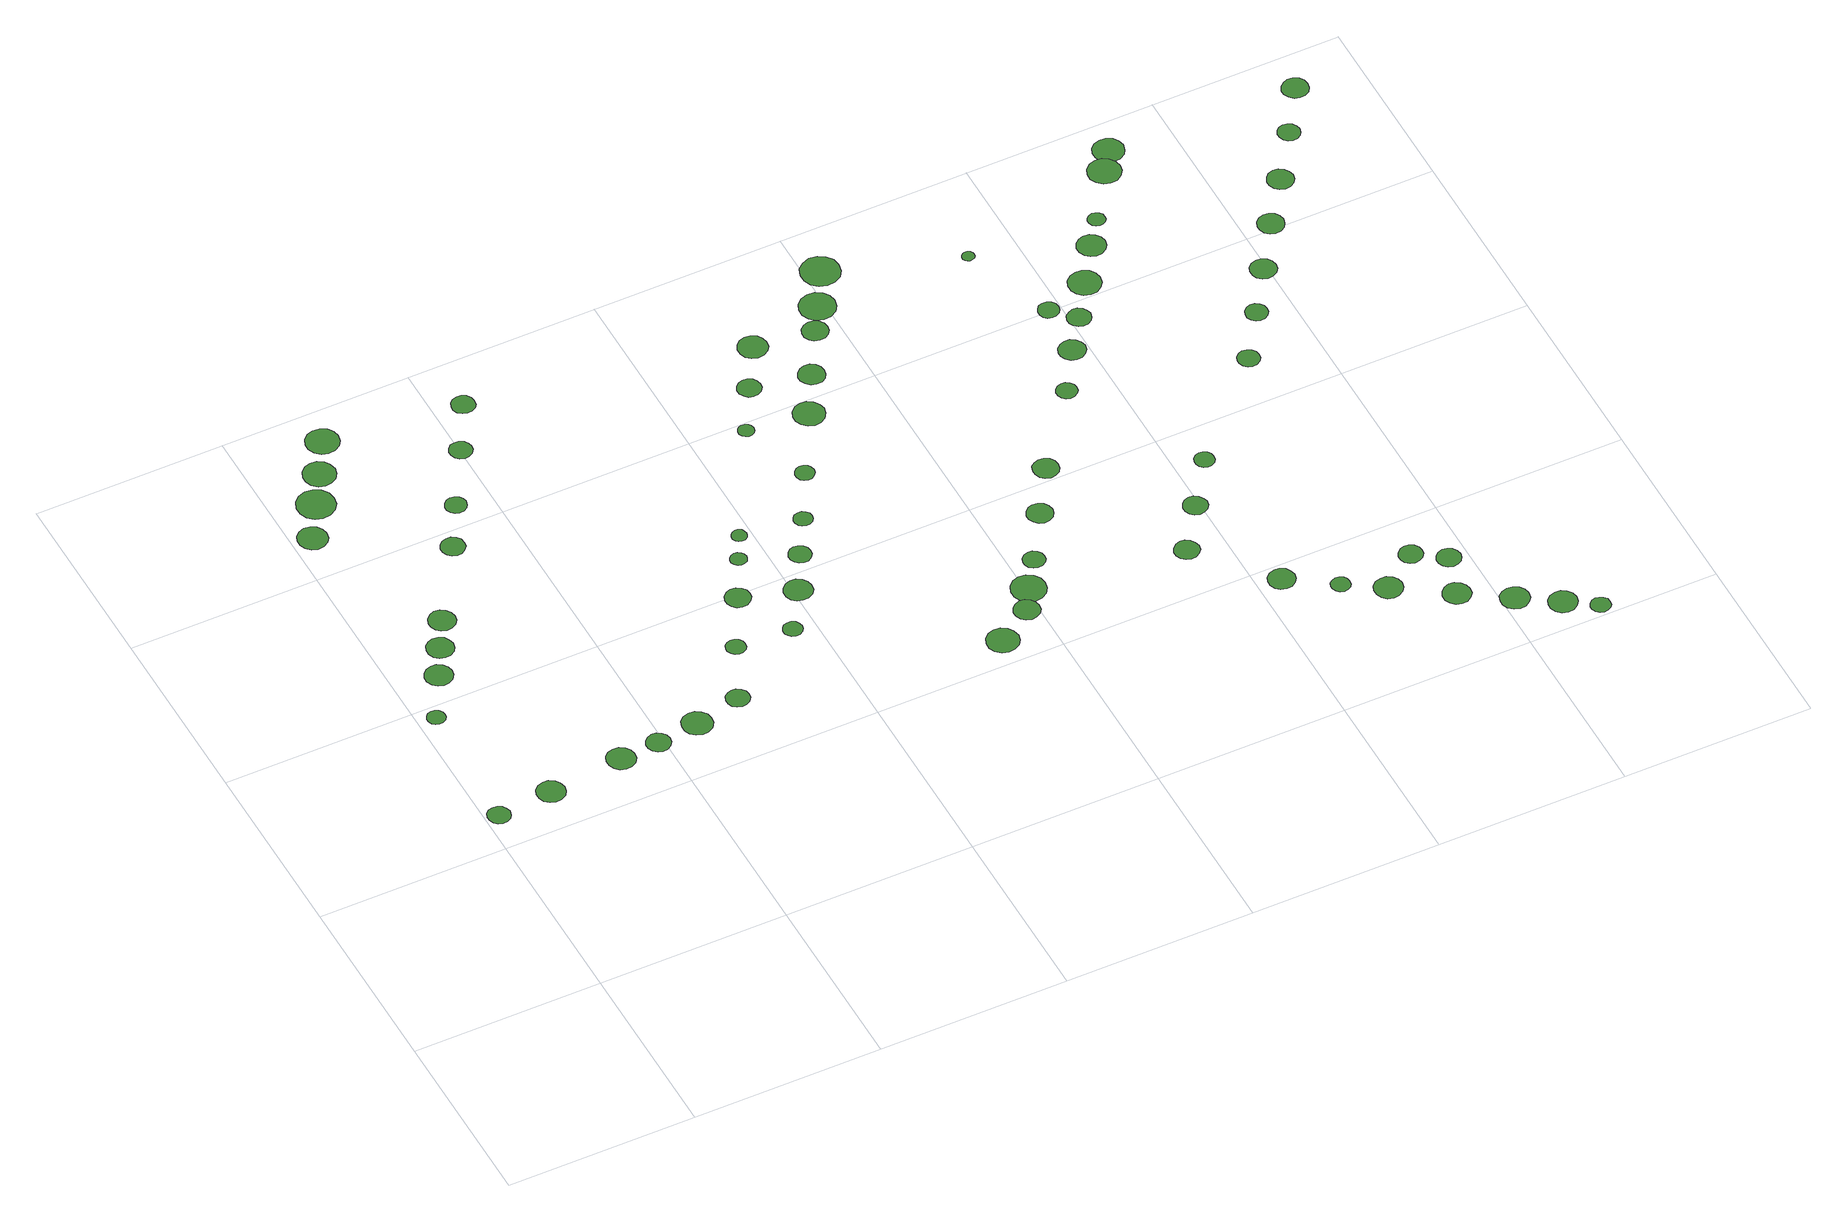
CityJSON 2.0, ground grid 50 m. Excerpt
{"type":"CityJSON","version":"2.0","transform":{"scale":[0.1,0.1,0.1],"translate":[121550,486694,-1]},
"CityObjects":{
"tree1":{"type":"SolitaryVegetationObject","attributes":{"function":"something"},"geometry":[{"type":"MultiSurface","lod":"1","boundaries":[[[0,1,2,3,4,5,6,7,8,9,10,11,12,13,14]]]}]},
"tree2":{"type":"SolitaryVegetationObject","attributes":{"function":"something"},"geometry":[{"type":"MultiSurface","lod":"1","boundaries":[[[15,16,17,18,19,20,21,22,23,24,25,26,27,28,29]]]}]},
"tree3":{"type":"SolitaryVegetationObject","attributes":{"function":"something"},"geometry":[{"type":"MultiSurface","lod":"1","boundaries":[[[30,31,32,33,34,35,36,37,38,39,40,41,42,43,44]]]}]},
"tree4":{"type":"SolitaryVegetationObject","attributes":{"function":"something"},"geometry":[{"type":"MultiSurface","lod":"1","boundaries":[[[45,46,47,48,49,50,51,52,53,54,55,56,57,58,59]]]}]},
"tree5":{"type":"SolitaryVegetationObject","attributes":{"function":"something"},"geometry":[{"type":"MultiSurface","lod":"1","boundaries":[[[60,61,62,63,64,65,66,67,68,69,70,71,72,73,74]]]}]},
"tree6":{"type":"SolitaryVegetationObject","attributes":{"function":"something"},"geometry":[{"type":"MultiSurface","lod":"1","boundaries":[[[75,76,77,78,79,80,81,82,83,84,85,86,87,88,89]]]}]},
"tree7":{"type":"SolitaryVegetationObject","attributes":{"function":"something"},"geometry":[{"type":"MultiSurface","lod":"1","boundaries":[[[90,91,92,93,94,95,96,97,98,99,100,101,102,103,104]]]}]},
"tree8":{"type":"SolitaryVegetationObject","attributes":{"function":"something"},"geometry":[{"type":"MultiSurface","lod":"1","boundaries":[[[105,106,107,108,109,110,111,112,113,114,115,116,117,118,119]]]}]},
"tree9":{"type":"SolitaryVegetationObject","attributes":{"function":"something"},"geometry":[{"type":"MultiSurface","lod":"1","boundaries":[[[120,121,122,123,124,125,126,127,128,129,130,131,132,133,134]]]}]},
"tree10":{"type":"SolitaryVegetationObject","attributes":{"function":"something"},"geometry":[{"type":"MultiSurface","lod":"1","boundaries":[[[135,136,137,138,139,140,141,142,143,144,145,146,147,148,149]]]}]},
"tree11":{"type":"SolitaryVegetationObject","attributes":{"function":"something"},"geometry":[{"type":"MultiSurface","lod":"1","boundaries":[[[150,151,152,153,154,155,156,157,158,159,160,161,162,163,164]]]}]},
"tree12":{"type":"SolitaryVegetationObject","attributes":{"function":"something"},"geometry":[{"type":"MultiSurface","lod":"1","boundaries":[[[165,166,167,168,169,170,171,172,173,174,175,176,177,178,179]]]}]},
"tree13":{"type":"SolitaryVegetationObject","attributes":{"function":"something"},"geometry":[{"type":"MultiSurface","lod":"1","boundaries":[[[180,181,182,183,184,185,186,187,188,189,190,191,192,193,194]]]}]},
"tree14":{"type":"SolitaryVegetationObject","attributes":{"function":"something"},"geometry":[{"type":"MultiSurface","lod":"1","boundaries":[[[195,196,197,198,199,200,201,202,203,204,205,206,207,208,209]]]}]},
"tree15":{"type":"SolitaryVegetationObject","attributes":{"function":"something"},"geometry":[{"type":"MultiSurface","lod":"1","boundaries":[[[210,211,212,213,214,215,216,217,218,219,220,221,222,223,224]]]}]},
"tree16":{"type":"SolitaryVegetationObject","attributes":{"function":"something"},"geometry":[{"type":"MultiSurface","lod":"1","boundaries":[[[225,226,227,228,229,230,231,232,233,234,235,236,237,238,239]]]}]},
"tree17":{"type":"SolitaryVegetationObject","attributes":{"function":"something"},"geometry":[{"type":"MultiSurface","lod":"1","boundaries":[[[240,241,242,243,244,245,246,247,248,249,250,251,252,253,254]]]}]},
"tree18":{"type":"SolitaryVegetationObject","attributes":{"function":"something"},"geometry":[{"type":"MultiSurface","lod":"1","boundaries":[[[255,256,257,258,259,260,261,262,263,264,265,266,267,268,269]]]}]},
"tree19":{"type":"SolitaryVegetationObject","attributes":{"function":"something"},"geometry":[{"type":"MultiSurface","lod":"1","boundaries":[[[270,271,272,273,274,275,276,277,278,279,280,281,282,283,284]]]}]},
"tree20":{"type":"SolitaryVegetationObject","attributes":{"function":"something"},"geometry":[{"type":"MultiSurface","lod":"1","boundaries":[[[285,286,287,288,289,290,291,292,293,294,295,296,297,298,299]]]}]},
"tree21":{"type":"SolitaryVegetationObject","attributes":{"function":"something"},"geometry":[{"type":"MultiSurface","lod":"1","boundaries":[[[300,301,302,303,304,305,306,307,308,309,310,311,312,313,314]]]}]},
"tree22":{"type":"SolitaryVegetationObject","attributes":{"function":"something"},"geometry":[{"type":"MultiSurface","lod":"1","boundaries":[[[315,316,317,318,319,320,321,322,323,324,325,326,327,328,329]]]}]},
"tree23":{"type":"SolitaryVegetationObject","attributes":{"function":"something"},"geometry":[{"type":"MultiSurface","lod":"1","boundaries":[[[330,331,332,333,334,335,336,337,338,339,340,341,342,343,344]]]}]},
"tree24":{"type":"SolitaryVegetationObject","attributes":{"function":"something"},"geometry":[{"type":"MultiSurface","lod":"1","boundaries":[[[345,346,347,348,349,350,351,352,353,354,355,356,357,358,359]]]}]},
"tree25":{"type":"SolitaryVegetationObject","attributes":{"function":"something"},"geometry":[{"type":"MultiSurface","lod":"1","boundaries":[[[360,361,362,363,364,365,366,367,368,369,370,371,372,373,374]]]}]},
"tree26":{"type":"SolitaryVegetationObject","attributes":{"function":"something"},"geometry":[{"type":"MultiSurface","lod":"1","boundaries":[[[375,376,377,378,379,380,381,382,383,384,385,386,387,388,389]]]}]},
"tree27":{"type":"SolitaryVegetationObject","attributes":{"function":"something"},"geometry":[{"type":"MultiSurface","lod":"1","boundaries":[[[390,391,392,393,394,395,396,397,398,399,400,401,402,403,404]]]}]},
"tree28":{"type":"SolitaryVegetationObject","attributes":{"function":"something"},"geometry":[{"type":"MultiSurface","lod":"1","boundaries":[[[405,406,407,408,409,410,411,412,413,414,415,416,417,418,419]]]}]},
"tree29":{"type":"SolitaryVegetationObject","attributes":{"function":"something"},"geometry":[{"type":"MultiSurface","lod":"1","boundaries":[[[420,421,422,423,424,425,426,427,428,429,430,431,432,433,434]]]}]},
"tree30":{"type":"SolitaryVegetationObject","attributes":{"function":"something"},"geometry":[{"type":"MultiSurface","lod":"1","boundaries":[[[435,436,437,438,439,440,441,442,443,444,445,446,447,448,449]]]}]},
"tree31":{"type":"SolitaryVegetationObject","attributes":{"function":"something"},"geometry":[{"type":"MultiSurface","lod":"1","boundaries":[[[450,451,452,453,454,455,456,457,458,459,460,461,462,463,464]]]}]},
"tree32":{"type":"SolitaryVegetationObject","attributes":{"function":"something"},"geometry":[{"type":"MultiSurface","lod":"1","boundaries":[[[465,466,467,468,469,470,471,472,473,474,475,476,477,478,479]]]}]},
"tree33":{"type":"SolitaryVegetationObject","attributes":{"function":"something"},"geometry":[{"type":"MultiSurface","lod":"1","boundaries":[[[480,481,482,483,484,485,486,487,488,489,490,491,492,493,494]]]}]},
"tree34":{"type":"SolitaryVegetationObject","attributes":{"function":"something"},"geometry":[{"type":"MultiSurface","lod":"1","boundaries":[[[495,496,497,498,499,500,501,502,503,504,505,506,507,508,509]]]}]},
"tree35":{"type":"SolitaryVegetationObject","attributes":{"function":"something"},"geometry":[{"type":"MultiSurface","lod":"1","boundaries":[[[510,511,512,513,514,515,516,517,518,519,520,521,522,523,524]]]}]},
"tree36":{"type":"SolitaryVegetationObject","attributes":{"function":"something"},"geometry":[{"type":"MultiSurface","lod":"1","boundaries":[[[525,526,527,528,529,530,531,532,533,534,535,536,537,538,539]]]}]},
"tree37":{"type":"SolitaryVegetationObject","attributes":{"function":"something"},"geometry":[{"type":"MultiSurface","lod":"1","boundaries":[[[540,541,542,543,544,545,546,547,548,549,550,551,552,553,554]]]}]},
"tree38":{"type":"SolitaryVegetationObject","attributes":{"function":"something"},"geometry":[{"type":"MultiSurface","lod":"1","boundaries":[[[555,556,557,558,559,560,561,562,563,564,565,566,567,568,569]]]}]},
"tree39":{"type":"SolitaryVegetationObject","attributes":{"function":"something"},"geometry":[{"type":"MultiSurface","lod":"1","boundaries":[[[570,571,572,573,574,575,576,577,578,579,580,581,582,583,584]]]}]},
"tree40":{"type":"SolitaryVegetationObject","attributes":{"function":"something"},"geometry":[{"type":"MultiSurface","lod":"1","boundaries":[[[585,586,587,588,589,590,591,592,593,594,595,596,597,598,599]]]}]},
"tree41":{"type":"SolitaryVegetationObject","attributes":{"function":"something"},"geometry":[{"type":"MultiSurface","lod":"1","boundaries":[[[600,601,602,603,604,605,606,607,608,609,610,611,612,613,614]]]}]},
"tree42":{"type":"SolitaryVegetationObject","attributes":{"function":"something"},"geometry":[{"type":"MultiSurface","lod":"1","boundaries":[[[615,616,617,618,619,620,621,622,623,624,625,626,627,628,629]]]}]},
"tree43":{"type":"SolitaryVegetationObject","attributes":{"function":"something"},"geometry":[{"type":"MultiSurface","lod":"1","boundaries":[[[630,631,632,633,634,635,636,637,638,639,640,641,642,643,644]]]}]},
"tree44":{"type":"SolitaryVegetationObject","attributes":{"function":"something"},"geometry":[{"type":"MultiSurface","lod":"1","boundaries":[[[645,646,647,648,649,650,651,652,653,654,655,656,657,658,659]]]}]},
"tree45":{"type":"SolitaryVegetationObject","attributes":{"function":"something"},"geometry":[{"type":"MultiSurface","lod":"1","boundaries":[[[660,661,662,663,664,665,666,667,668,669,670,671,672,673,674]]]}]},
"tree46":{"type":"SolitaryVegetationObject","attributes":{"function":"something"},"geometry":[{"type":"MultiSurface","lod":"1","boundaries":[[[675,676,677,678,679,680,681,682,683,684,685,686,687,688,689]]]}]},
"tree47":{"type":"SolitaryVegetationObject","attributes":{"function":"something"},"geometry":[{"type":"MultiSurface","lod":"1","boundaries":[[[690,691,692,693,694,695,696,697,698,699,700,701,702,703,704]]]}]},
"tree48":{"type":"SolitaryVegetationObject","attributes":{"function":"something"},"geometry":[{"type":"MultiSurface","lod":"1","boundaries":[[[705,706,707,708,709,710,711,712,713,714,715,716,717,718,719]]]}]},
"tree49":{"type":"SolitaryVegetationObject","attributes":{"function":"something"},"geometry":[{"type":"MultiSurface","lod":"1","boundaries":[[[720,721,722,723,724,725,726,727,728,729,730,731,732,733,734]]]}]},
"tree50":{"type":"SolitaryVegetationObject","attributes":{"function":"something"},"geometry":[{"type":"MultiSurface","lod":"1","boundaries":[[[735,736,737,738,739,740,741,742,743,744,745,746,747,748,749]]]}]},
"tree51":{"type":"SolitaryVegetationObject","attributes":{"function":"something"},"geometry":[{"type":"MultiSurface","lod":"1","boundaries":[[[750,751,752,753,754,755,756,757,758,759,760,761,762,763,764]]]}]},
"tree52":{"type":"SolitaryVegetationObject","attributes":{"function":"something"},"geometry":[{"type":"MultiSurface","lod":"1","boundaries":[[[765,766,767,768,769,770,771,772,773,774,775,776,777,778,779]]]}]},
"tree53":{"type":"SolitaryVegetationObject","attributes":{"function":"something"},"geometry":[{"type":"MultiSurface","lod":"1","boundaries":[[[780,781,782,783,784,785,786,787,788,789,790,791,792,793,794]]]}]},
"tree54":{"type":"SolitaryVegetationObject","attributes":{"function":"something"},"geometry":[{"type":"MultiSurface","lod":"1","boundaries":[[[795,796,797,798,799,800,801,802,803,804,805,806,807,808,809]]]}]},
"tree55":{"type":"SolitaryVegetationObject","attributes":{"function":"something"},"geometry":[{"type":"MultiSurface","lod":"1","boundaries":[[[810,811,812,813,814,815,816,817,818,819,820,821,822,823,824]]]}]},
"tree56":{"type":"SolitaryVegetationObject","attributes":{"function":"something"},"geometry":[{"type":"MultiSurface","lod":"1","boundaries":[[[825,826,827,828,829,830,831,832,833,834,835,836,837,838,839]]]}]},
"tree57":{"type":"SolitaryVegetationObject","attributes":{"function":"something"},"geometry":[{"type":"MultiSurface","lod":"1","boundaries":[[[840,841,842,843,844,845,846,847,848,849,850,851,852,853,854]]]}]},
"tree58":{"type":"SolitaryVegetationObject","attributes":{"function":"something"},"geometry":[{"type":"MultiSurface","lod":"1","boundaries":[[[855,856,857,858,859,860,861,862,863,864,865,866,867,868,869]]]}]},
"tree59":{"type":"SolitaryVegetationObject","attributes":{"function":"something"},"geometry":[{"type":"MultiSurface","lod":"1","boundaries":[[[870,871,872,873,874,875,876,877,878,879,880,881,882,883,884]]]}]},
"tree60":{"type":"SolitaryVegetationObject","attributes":{"function":"something"},"geometry":[{"type":"MultiSurface","lod":"1","boundaries":[[[885,886,887,888,889,890,891,892,893,894,895,896,897,898,899]]]}]},
"tree61":{"type":"SolitaryVegetationObject","attributes":{"function":"something"},"geometry":[{"type":"MultiSurface","lod":"1","boundaries":[[[900,901,902,903,904,905,906,907,908,909,910,911,912,913,914]]]}]},
"tree62":{"type":"SolitaryVegetationObject","attributes":{"function":"something"},"geometry":[{"type":"MultiSurface","lod":"1","boundaries":[[[915,916,917,918,919,920,921,922,923,924,925,926,927,928,929]]]}]},
"tree63":{"type":"SolitaryVegetationObject","attributes":{"function":"something"},"geometry":[{"type":"MultiSurface","lod":"1","boundaries":[[[930,931,932,933,934,935,936,937,938,939,940,941,942,943,944]]]}]},
"tree64":{"type":"SolitaryVegetationObject","attributes":{"function":"something"},"geometry":[{"type":"MultiSurface","lod":"1","boundaries":[[[945,946,947,948,949,950,951,952,953,954,955,956,957,958,959]]]}]},
"tree65":{"type":"SolitaryVegetationObject","attributes":{"function":"something"},"geometry":[{"type":"MultiSurface","lod":"1","boundaries":[[[960,961,962,963,964,965,966,967,968,969,970,971,972,973,974]]]}]},
"tree66":{"type":"SolitaryVegetationObject","attributes":{"function":"something"},"geometry":[{"type":"MultiSurface","lod":"1","boundaries":[[[975,976,977,978,979,980,981,982,983,984,985,986,987,988,989]]]}]},
"tree67":{"type":"SolitaryVegetationObject","attributes":{"function":"something"},"geometry":[{"type":"MultiSurface","lod":"1","boundaries":[[[990,991,992,993,994,995,996,997,998,999,1000,1001,1002,1003,1004]]]}]},
"tree68":{"type":"SolitaryVegetationObject","attributes":{"function":"something"},"geometry":[{"type":"MultiSurface","lod":"1","boundaries":[[[1005,1006,1007,1008,1009,1010,1011,1012,1013,1014,1015,1016,1017,1018,1019]]]}]},
"tree69":{"type":"SolitaryVegetationObject","attributes":{"function":"something"},"geometry":[{"type":"MultiSurface","lod":"1","boundaries":[[[1020,1021,1022,1023,1024,1025,1026,1027,1028,1029,1030,1031,1032,1033,1034]]]}]},
"tree70":{"type":"SolitaryVegetationObject","attributes":{"function":"something"},"geometry":[{"type":"MultiSurface","lod":"1","boundaries":[[[1035,1036,1037,1038,1039,1040,1041,1042,1043,1044,1045,1046,1047,1048,1049]]]}]}
},
"vertices":[
[66,607,10],[63,619,10],[56,629,10],[46,635,10],[33,636,10],[22,633,10],[13,625,10],[8,613,10],[8,601,10],[13,590,10],[22,582,10],[33,578,10],[46,579,10],[56,585,10],[63,595,10],
[73,964,10],[71,974,10],[65,982,10],[56,987,10],[47,988,10],[37,985,10],[30,978,10],[26,969,10],[26,959,10],[30,950,10],[37,944,10],[47,941,10],[56,942,10],[65,947,10],[71,955,10],
[220,621,10],[216,636,10],[208,648,10],[194,656,10],[179,657,10],[165,652,10],[153,642,10],[147,628,10],[147,613,10],[153,599,10],[165,589,10],[179,584,10],[194,586,10],[208,593,10],[216,606,10],
[154,1086,10],[151,1101,10],[142,1113,10],[129,1121,10],[114,1122,10],[100,1118,10],[89,1108,10],[82,1094,10],[82,1079,10],[89,1065,10],[100,1055,10],[114,1050,10],[129,1052,10],[142,1059,10],[151,1072,10],
[197,1166,10],[194,1180,10],[186,1192,10],[173,1199,10],[159,1201,10],[145,1196,10],[134,1187,10],[128,1173,10],[128,1159,10],[134,1145,10],[145,1136,10],[159,1131,10],[173,1133,10],[186,1140,10],[194,1152,10],
[92,1629,10],[89,1644,10],[80,1657,10],[66,1665,10],[50,1667,10],[35,1662,10],[23,1651,10],[17,1637,10],[17,1621,10],[23,1606,10],[35,1595,10],[50,1590,10],[66,1592,10],[80,1600,10],[89,1613,10],
[419,642,10],[416,657,10],[407,669,10],[394,677,10],[378,679,10],[363,674,10],[352,663,10],[346,649,10],[346,634,10],[352,620,10],[363,610,10],[378,605,10],[394,606,10],[407,614,10],[416,627,10],
[242,1245,10],[239,1259,10],[230,1271,10],[218,1278,10],[203,1280,10],[189,1275,10],[179,1265,10],[173,1252,10],[173,1238,10],[179,1224,10],[189,1215,10],[203,1210,10],[218,1212,10],[230,1219,10],[239,1231,10],
[161,1725,10],[157,1745,10],[145,1762,10],[127,1772,10],[107,1774,10],[88,1768,10],[72,1754,10],[64,1735,10],[64,1715,10],[72,1696,10],[88,1682,10],[107,1676,10],[127,1678,10],[145,1688,10],[157,1705,10],
[518,649,10],[515,662,10],[507,672,10],[496,679,10],[483,680,10],[471,676,10],[461,667,10],[455,655,10],[455,642,10],[461,630,10],[471,621,10],[483,617,10],[496,619,10],[507,625,10],[515,636,10],
[207,1811,10],[203,1828,10],[193,1842,10],[178,1851,10],[161,1853,10],[144,1848,10],[131,1836,10],[124,1820,10],[124,1803,10],[131,1787,10],[144,1775,10],[161,1770,10],[178,1772,10],[193,1780,10],[203,1794,10],
[372,1452,10],[370,1465,10],[362,1475,10],[351,1482,10],[338,1483,10],[326,1479,10],[316,1470,10],[311,1458,10],[311,1445,10],[316,1433,10],[326,1425,10],[338,1421,10],[351,1422,10],[362,1429,10],[370,1439,10],
[263,1905,10],[259,1922,10],[249,1936,10],[234,1945,10],[216,1947,10],[199,1942,10],[186,1930,10],[178,1913,10],[178,1896,10],[186,1879,10],[199,1867,10],[216,1862,10],[234,1864,10],[249,1873,10],[259,1887,10],
[637,663,10],[634,680,10],[624,693,10],[610,701,10],[594,703,10],[578,698,10],[566,687,10],[560,672,10],[560,655,10],[566,640,10],[578,630,10],[594,624,10],[610,626,10],[624,634,10],[634,648,10],
[438,1572,10],[435,1583,10],[429,1592,10],[419,1598,10],[407,1599,10],[396,1596,10],[388,1588,10],[383,1577,10],[383,1566,10],[388,1555,10],[396,1548,10],[407,1544,10],[419,1545,10],[429,1551,10],[435,1560,10],
[753,694,10],[751,706,10],[743,716,10],[732,723,10],[720,724,10],[708,720,10],[698,712,10],[693,700,10],[693,688,10],[698,676,10],[708,668,10],[720,664,10],[732,665,10],[743,671,10],[751,682,10],
[532,1729,10],[530,1741,10],[523,1751,10],[512,1757,10],[500,1758,10],[488,1755,10],[479,1746,10],[474,1735,10],[474,1723,10],[479,1712,10],[488,1704,10],[500,1700,10],[512,1701,10],[523,1707,10],[530,1717,10],
[821,848,10],[819,858,10],[813,867,10],[803,872,10],[793,873,10],[783,870,10],[775,863,10],[770,853,10],[770,843,10],[775,833,10],[783,826,10],[793,823,10],[803,824,10],[813,829,10],[819,838,10],
[607,1861,10],[605,1873,10],[597,1884,10],[586,1890,10],[574,1891,10],[562,1887,10],[552,1879,10],[547,1867,10],[547,1855,10],[552,1843,10],[562,1835,10],[574,1831,10],[586,1832,10],[597,1838,10],[605,1848,10],
[906,991,10],[904,1004,10],[896,1015,10],[884,1022,10],[870,1024,10],[857,1020,10],[847,1010,10],[841,998,10],[841,984,10],[847,972,10],[857,962,10],[870,958,10],[884,960,10],[896,967,10],[904,978,10],
[969,839,10],[967,849,10],[961,858,10],[952,863,10],[941,864,10],[931,861,10],[924,854,10],[919,844,10],[919,834,10],[924,825,10],[931,818,10],[941,814,10],[952,815,10],[961,821,10],[967,829,10],
[955,1105,10],[953,1114,10],[948,1121,10],[940,1126,10],[931,1127,10],[923,1124,10],[916,1118,10],[912,1110,10],[912,1101,10],[916,1093,10],[923,1087,10],[931,1084,10],[940,1085,10],[948,1089,10],[953,1097,10],
[1051,949,10],[1048,964,10],[1039,976,10],[1025,984,10],[1010,985,10],[996,980,10],[985,970,10],[978,957,10],[978,941,10],[985,927,10],[996,917,10],[1010,913,10],[1025,914,10],[1039,922,10],[1048,934,10],
[990,1174,10],[988,1182,10],[984,1189,10],[976,1193,10],[968,1194,10],[960,1191,10],[954,1186,10],[950,1178,10],[950,1170,10],[954,1162,10],[960,1157,10],[968,1154,10],[976,1155,10],[984,1159,10],[988,1166,10],
[1100,1052,10],[1098,1064,10],[1091,1073,10],[1080,1080,10],[1068,1081,10],[1057,1077,10],[1048,1069,10],[1043,1058,10],[1043,1046,10],[1048,1035,10],[1057,1027,10],[1068,1023,10],[1080,1024,10],[1091,1030,10],[1098,1040,10],
[1156,1154,10],[1154,1164,10],[1148,1172,10],[1139,1177,10],[1129,1178,10],[1119,1175,10],[1112,1168,10],[1108,1159,10],[1108,1149,10],[1112,1140,10],[1119,1133,10],[1129,1130,10],[1139,1131,10],[1148,1136,10],[1154,1144,10],
[1418,577,10],[1414,594,10],[1404,608,10],[1389,617,10],[1372,618,10],[1355,613,10],[1342,602,10],[1335,586,10],[1335,568,10],[1342,553,10],[1355,541,10],[1372,536,10],[1389,538,10],[1404,546,10],[1414,560,10],
[1163,1478,10],[1161,1486,10],[1156,1493,10],[1149,1497,10],[1140,1498,10],[1132,1495,10],[1126,1490,10],[1122,1482,10],[1122,1473,10],[1126,1466,10],[1132,1460,10],[1140,1457,10],[1149,1458,10],[1156,1462,10],[1161,1469,10],
[1229,1288,10],[1227,1298,10],[1221,1307,10],[1212,1312,10],[1202,1313,10],[1192,1310,10],[1184,1303,10],[1180,1293,10],[1180,1283,10],[1184,1273,10],[1192,1266,10],[1202,1263,10],[1212,1264,10],[1221,1270,10],[1227,1278,10],
[1507,642,10],[1504,656,10],[1496,667,10],[1484,674,10],[1470,676,10],[1456,671,10],[1446,662,10],[1440,649,10],[1440,635,10],[1446,622,10],[1456,613,10],[1470,608,10],[1484,610,10],[1496,617,10],[1504,628,10],
[1244,1600,10],[1241,1612,10],[1234,1622,10],[1223,1629,10],[1210,1630,10],[1198,1626,10],[1189,1618,10],[1183,1606,10],[1183,1593,10],[1189,1582,10],[1198,1573,10],[1210,1569,10],[1223,1571,10],[1234,1577,10],[1241,1587,10],
[1554,703,10],[1550,721,10],[1539,736,10],[1523,746,10],[1504,748,10],[1486,742,10],[1473,729,10],[1465,712,10],[1465,694,10],[1473,677,10],[1486,664,10],[1504,658,10],[1523,660,10],[1539,670,10],[1550,685,10],
[1343,1459,10],[1339,1475,10],[1329,1489,10],[1315,1498,10],[1298,1499,10],[1282,1494,10],[1269,1483,10],[1262,1467,10],[1262,1450,10],[1269,1435,10],[1282,1423,10],[1298,1418,10],[1315,1420,10],[1329,1428,10],[1339,1442,10],
[1320,1717,10],[1317,1732,10],[1308,1745,10],[1294,1753,10],[1278,1755,10],[1263,1750,10],[1251,1739,10],[1245,1725,10],[1245,1709,10],[1251,1695,10],[1263,1684,10],[1278,1679,10],[1294,1681,10],[1308,1689,10],[1317,1702,10],
[1592,783,10],[1590,794,10],[1583,804,10],[1573,810,10],[1561,811,10],[1550,807,10],[1541,799,10],[1536,789,10],[1536,777,10],[1541,766,10],[1550,758,10],[1561,755,10],[1573,756,10],[1583,762,10],[1590,771,10],
[1401,1572,10],[1398,1586,10],[1390,1597,10],[1378,1605,10],[1363,1606,10],[1350,1602,10],[1339,1592,10],[1333,1579,10],[1333,1565,10],[1339,1552,10],[1350,1542,10],[1363,1538,10],[1378,1539,10],[1390,1546,10],[1398,1558,10],
[1680,913,10],[1677,927,10],[1669,938,10],[1656,945,10],[1642,947,10],[1629,943,10],[1619,933,10],[1613,920,10],[1613,907,10],[1619,894,10],[1629,884,10],[1642,880,10],[1656,882,10],[1669,888,10],[1677,900,10],
[1474,1697,10],[1471,1711,10],[1462,1722,10],[1450,1729,10],[1437,1730,10],[1423,1726,10],[1413,1717,10],[1407,1704,10],[1407,1690,10],[1413,1677,10],[1423,1668,10],[1437,1664,10],[1450,1665,10],[1462,1672,10],[1471,1683,10],
[1528,1767,10],[1524,1786,10],[1513,1802,10],[1496,1811,10],[1476,1813,10],[1458,1807,10],[1444,1794,10],[1436,1777,10],[1436,1757,10],[1444,1740,10],[1458,1727,10],[1476,1721,10],[1496,1723,10],[1513,1732,10],[1524,1748,10],
[1760,1040,10],[1757,1053,10],[1749,1065,10],[1737,1072,10],[1723,1073,10],[1710,1069,10],[1699,1060,10],[1694,1047,10],[1694,1033,10],[1699,1020,10],[1710,1011,10],[1723,1006,10],[1737,1008,10],[1749,1015,10],[1757,1026,10],
[1938,646,10],[1935,659,10],[1927,670,10],[1915,677,10],[1902,678,10],[1889,674,10],[1879,665,10],[1873,653,10],[1873,639,10],[1879,627,10],[1889,618,10],[1902,613,10],[1915,615,10],[1927,622,10],[1935,632,10],
[1590,1868,10],[1586,1888,10],[1574,1905,10],[1556,1916,10],[1535,1918,10],[1515,1911,10],[1499,1897,10],[1491,1878,10],[1491,1857,10],[1499,1838,10],[1515,1824,10],[1535,1818,10],[1556,1820,10],[1574,1830,10],[1586,1847,10],
[2099,457,10],[2096,471,10],[2088,483,10],[2075,490,10],[2061,491,10],[2047,487,10],[2036,477,10],[2030,464,10],[2030,449,10],[2036,436,10],[2047,427,10],[2061,422,10],[2075,423,10],[2088,431,10],[2096,442,10],
[2022,768,10],[2019,780,10],[2011,791,10],[2000,798,10],[1987,799,10],[1974,795,10],[1965,786,10],[1959,774,10],[1959,761,10],[1965,749,10],[1974,740,10],[1987,736,10],[2000,738,10],[2011,744,10],[2019,755,10],
[1915,1247,10],[1913,1258,10],[1906,1267,10],[1896,1273,10],[1885,1274,10],[1874,1270,10],[1866,1263,10],[1861,1252,10],[1861,1241,10],[1866,1231,10],[1874,1223,10],[1885,1220,10],[1896,1221,10],[1906,1227,10],[1913,1236,10],
[2207,377,10],[2205,387,10],[2199,395,10],[2190,401,10],[2180,402,10],[2170,398,10],[2162,392,10],[2158,382,10],[2158,372,10],[2162,362,10],[2170,355,10],[2180,352,10],[2190,353,10],[2199,358,10],[2205,367,10],
[2104,894,10],[2102,904,10],[2096,913,10],[2086,918,10],[2076,920,10],[2065,916,10],[2057,909,10],[2053,899,10],[2053,888,10],[2057,879,10],[2065,871,10],[2076,868,10],[2086,869,10],[2096,875,10],[2102,883,10],
[1995,1362,10],[1992,1376,10],[1983,1388,10],[1971,1395,10],[1957,1396,10],[1943,1392,10],[1932,1382,10],[1926,1369,10],[1926,1355,10],[1932,1342,10],[1943,1332,10],[1957,1328,10],[1971,1329,10],[1983,1336,10],[1992,1348,10],
[2316,315,10],[2313,330,10],[2304,342,10],[2291,350,10],[2276,351,10],[2261,347,10],[2250,337,10],[2244,323,10],[2244,308,10],[2250,294,10],[2261,283,10],[2276,279,10],[2291,280,10],[2304,288,10],[2313,300,10],
[1895,1752,10],[1894,1758,10],[1890,1764,10],[1884,1767,10],[1877,1768,10],[1871,1766,10],[1866,1761,10],[1863,1755,10],[1863,1749,10],[1866,1743,10],[1871,1738,10],[1877,1736,10],[1884,1737,10],[1890,1740,10],[1894,1745,10],
[1997,1505,10],[1995,1517,10],[1988,1526,10],[1978,1531,10],[1967,1532,10],[1956,1529,10],[1948,1521,10],[1944,1511,10],[1944,1500,10],[1948,1490,10],[1956,1482,10],[1967,1479,10],[1978,1480,10],[1988,1485,10],[1995,1495,10],
[2055,1451,10],[2052,1463,10],[2045,1473,10],[2034,1480,10],[2021,1481,10],[2009,1477,10],[1999,1469,10],[1994,1457,10],[1994,1444,10],[1999,1433,10],[2009,1424,10],[2021,1420,10],[2034,1422,10],[2045,1428,10],[2052,1438,10],
[2453,224,10],[2450,239,10],[2441,251,10],[2428,259,10],[2413,260,10],[2399,255,10],[2388,245,10],[2381,232,10],[2381,216,10],[2388,203,10],[2399,192,10],[2413,188,10],[2428,189,10],[2441,197,10],[2450,209,10],
[2408,390,10],[2406,403,10],[2398,413,10],[2387,420,10],[2374,421,10],[2362,417,10],[2352,408,10],[2347,397,10],[2347,384,10],[2352,372,10],[2362,363,10],[2374,359,10],[2387,361,10],[2398,367,10],[2406,378,10],
[2130,1547,10],[2126,1564,10],[2116,1578,10],[2101,1587,10],[2084,1588,10],[2067,1583,10],[2054,1572,10],[2047,1556,10],[2047,1538,10],[2054,1522,10],[2067,1511,10],[2084,1505,10],[2101,1507,10],[2116,1516,10],[2126,1530,10],
[2485,338,10],[2482,351,10],[2475,362,10],[2464,368,10],[2451,370,10],[2438,365,10],[2429,357,10],[2423,345,10],[2423,332,10],[2429,320,10],[2438,311,10],[2451,307,10],[2464,309,10],[2475,315,10],[2482,326,10],
[2572,148,10],[2569,163,10],[2559,175,10],[2546,183,10],[2531,185,10],[2516,180,10],[2504,170,10],[2498,155,10],[2498,140,10],[2504,125,10],[2516,115,10],[2531,110,10],[2546,112,10],[2559,120,10],[2569,132,10],
[2195,1650,10],[2192,1665,10],[2183,1677,10],[2170,1685,10],[2154,1686,10],[2140,1682,10],[2129,1672,10],[2122,1658,10],[2122,1642,10],[2129,1628,10],[2140,1618,10],[2154,1614,10],[2170,1615,10],[2183,1623,10],[2192,1635,10],
[2668,85,10],[2665,100,10],[2656,112,10],[2643,120,10],[2628,121,10],[2613,117,10],[2601,106,10],[2595,92,10],[2595,77,10],[2601,63,10],[2613,52,10],[2628,48,10],[2643,49,10],[2656,57,10],[2665,70,10],
[2354,1146,10],[2352,1158,10],[2344,1167,10],[2334,1173,10],[2322,1175,10],[2311,1171,10],[2302,1163,10],[2297,1152,10],[2297,1140,10],[2302,1129,10],[2311,1121,10],[2322,1117,10],[2334,1118,10],[2344,1124,10],[2352,1134,10],
[2733,34,10],[2731,45,10],[2724,53,10],[2715,58,10],[2705,60,10],[2694,56,10],[2686,49,10],[2682,39,10],[2682,29,10],[2686,19,10],[2694,12,10],[2705,8,10],[2715,10,10],[2724,15,10],[2731,23,10],
[2231,1722,10],[2230,1731,10],[2224,1738,10],[2216,1743,10],[2207,1744,10],[2198,1741,10],[2191,1735,10],[2187,1727,10],[2187,1717,10],[2191,1709,10],[2198,1703,10],[2207,1700,10],[2216,1701,10],[2224,1705,10],[2230,1713,10],
[2440,1273,10],[2438,1285,10],[2431,1295,10],[2420,1301,10],[2408,1302,10],[2397,1298,10],[2388,1290,10],[2383,1279,10],[2383,1267,10],[2388,1256,10],[2397,1248,10],[2408,1245,10],[2420,1246,10],[2431,1252,10],[2438,1262,10],
[2341,1856,10],[2337,1873,10],[2326,1888,10],[2311,1897,10],[2294,1898,10],[2277,1893,10],[2263,1881,10],[2256,1865,10],[2256,1847,10],[2263,1831,10],[2277,1819,10],[2294,1814,10],[2311,1815,10],[2326,1824,10],[2337,1839,10],
[2525,1394,10],[2522,1408,10],[2514,1419,10],[2501,1427,10],[2487,1428,10],[2474,1424,10],[2463,1414,10],[2458,1401,10],[2458,1387,10],[2463,1374,10],[2474,1365,10],[2487,1360,10],[2501,1362,10],[2514,1369,10],[2522,1380,10],
[2378,1914,10],[2374,1930,10],[2365,1943,10],[2350,1952,10],[2334,1953,10],[2318,1948,10],[2305,1937,10],[2299,1922,10],[2299,1905,10],[2305,1890,10],[2318,1879,10],[2334,1874,10],[2350,1875,10],[2365,1884,10],[2374,1897,10],
[2609,1520,10],[2606,1534,10],[2598,1546,10],[2586,1553,10],[2571,1554,10],[2558,1550,10],[2547,1540,10],[2542,1527,10],[2542,1513,10],[2547,1500,10],[2558,1491,10],[2571,1486,10],[2586,1488,10],[2598,1495,10],[2606,1507,10],
[2696,1641,10],[2693,1655,10],[2685,1666,10],[2673,1673,10],[2659,1675,10],[2645,1671,10],[2635,1661,10],[2629,1648,10],[2629,1634,10],[2635,1621,10],[2645,1612,10],[2659,1607,10],[2673,1609,10],[2685,1616,10],[2693,1627,10],
[2780,1771,10],[2777,1782,10],[2770,1792,10],[2760,1798,10],[2748,1799,10],[2736,1796,10],[2728,1788,10],[2723,1777,10],[2723,1765,10],[2728,1754,10],[2736,1746,10],[2748,1742,10],[2760,1743,10],[2770,1749,10],[2777,1759,10],
[2865,1895,10],[2862,1909,10],[2854,1920,10],[2841,1927,10],[2827,1929,10],[2814,1924,10],[2803,1915,10],[2797,1902,10],[2797,1888,10],[2803,1875,10],[2814,1865,10],[2827,1861,10],[2841,1862,10],[2854,1869,10],[2862,1881,10]
]}
